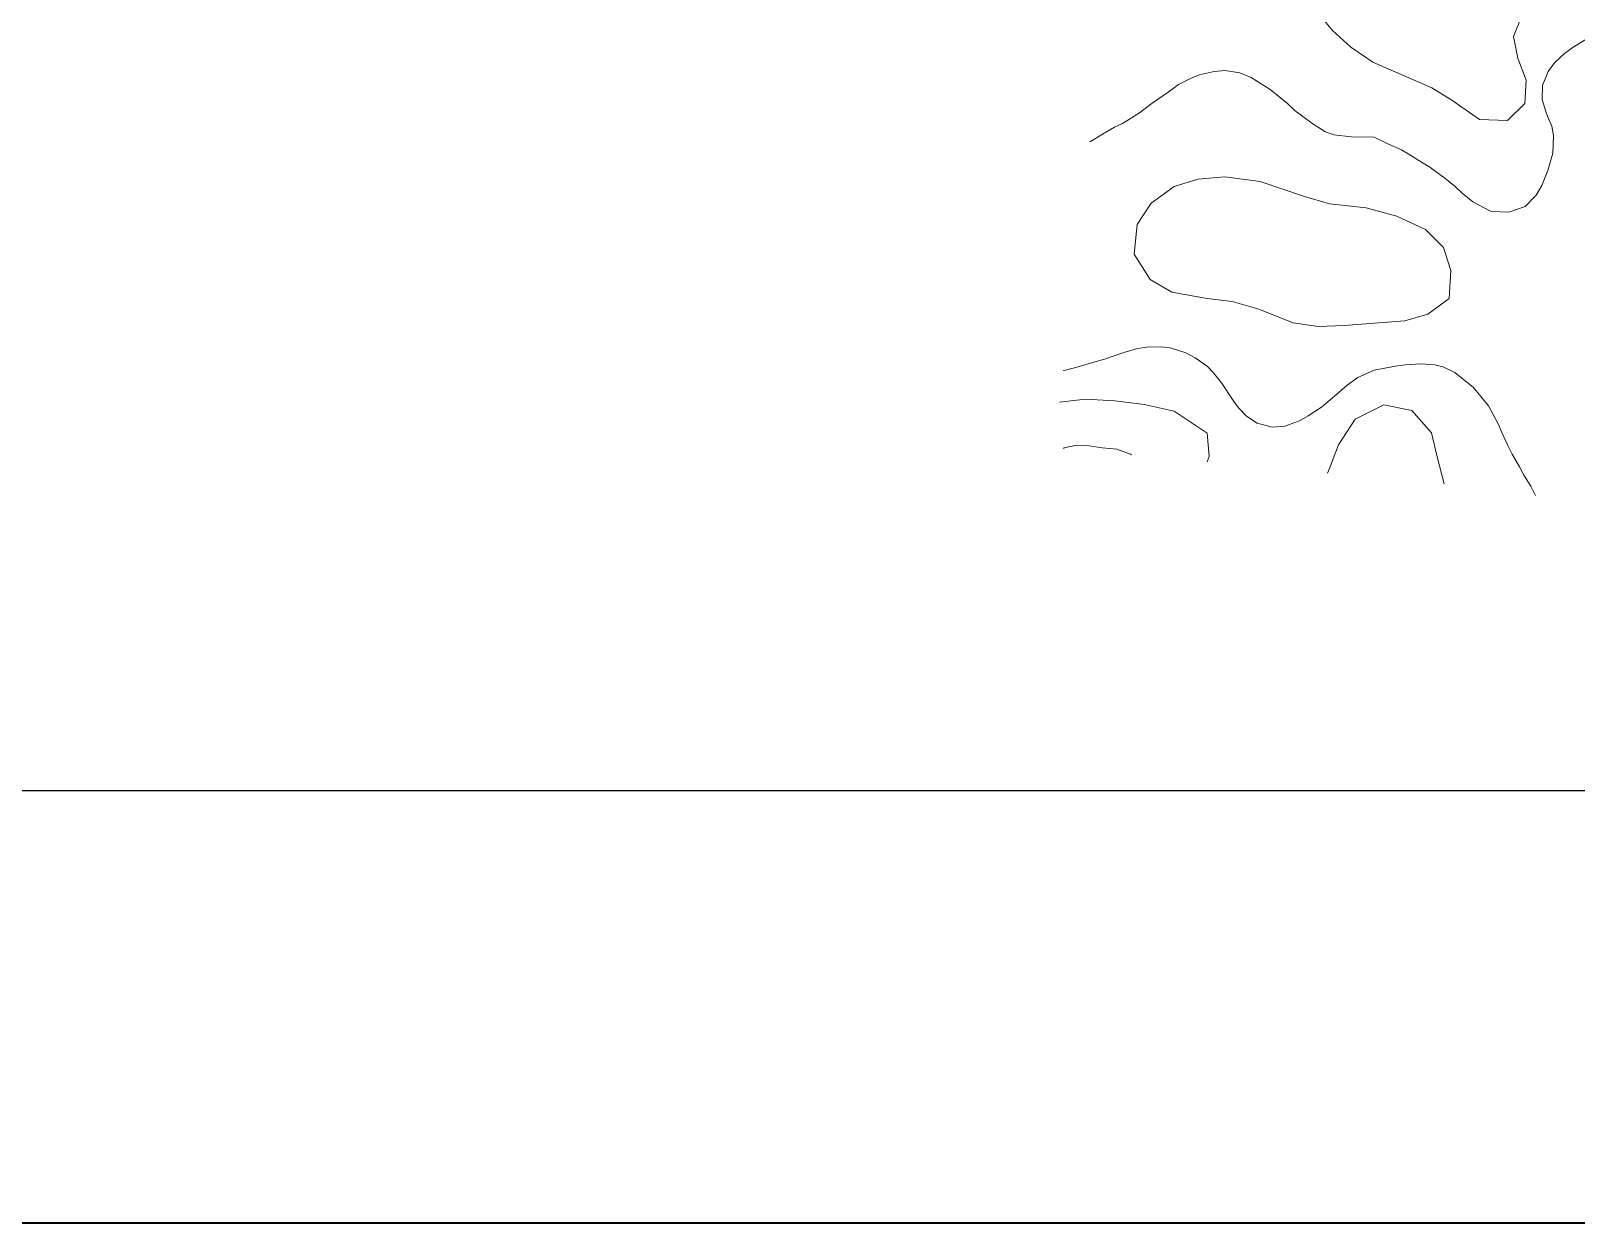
# Model space of a CAD drawing. Header units: metres. Extents: x 548946 to 557077, y 1838800 to 1845419.
# Drawn here: x 552072 to 552785, y 1838800 to 1839351 of the extents above; entities that cross this region are included whole.
import ezdxf

# ---------------------------------------------------------------- set-up
doc = ezdxf.new("R2010")
doc.units = ezdxf.units.M
doc.header["$LTSCALE"] = 28
for name, color, linetype, lineweight in [('1', 7, 'Continuous', 13), ('2', 7, 'Continuous', 13), ('55', 7, 'Continuous', 35), ('60', 7, 'Continuous', 25)]:
    doc.layers.add(name, color=color, linetype=linetype, lineweight=lineweight)

msp = doc.modelspace()

# ---------------------------------------------------------------- linework, layer by layer
at = {"layer": '1'}
for points in [[(552790.63, 1839376.15), (552777.98, 1839372.28), (552766.95, 1839365.49), (552759.9, 1839357.84), (552756.17, 1839348.23), (552758.19, 1839338.22), (552761.91, 1839328.01), (552761.29, 1839317.32), (552753.36, 1839309.44), (552740.47, 1839309.96), (552727.71, 1839318.77), (552718.38, 1839324.6), (552691.17, 1839336.34), (552681.08, 1839343.25), (552672.57, 1839350.98), (552664.5, 1839360.71), (552658.24, 1839370.38), (552660.04, 1839383.4), (552668.59, 1839396.14), (552691.26, 1839412.52)], [(552560.54, 1839299.62), (552562.31, 1839300.7), (552566.34, 1839303.09), (552571.97, 1839306.31), (552575.54, 1839308.14), (552583.45, 1839313.04), (552589.34, 1839317.46), (552596.71, 1839322.56), (552601.39, 1839326.07), (552606.93, 1839328.89), (552611.05, 1839330.52), (552617.9, 1839332.05), (552622.93, 1839332.47), (552629.81, 1839331.41), (552634.97, 1839329.38), (552643.79, 1839323.72), (552651.78, 1839317.31), (552655.4, 1839313.94), (552663.05, 1839308.28), (552669.07, 1839304.39), (552673.15, 1839302.76), (552681.31, 1839301.84), (552691.73, 1839301.69), (552698.18, 1839298.62), (552704.46, 1839295.94), (552708.23, 1839293.62), (552713.68, 1839290.19), (552717.45, 1839287.87), (552724.38, 1839282.78), (552729.37, 1839278.78), (552732.42, 1839275.86), (552737.42, 1839271.86), (552745.84, 1839267.46), (552753.94, 1839267.05), (552761.46, 1839269.7), (552766.6, 1839274.95), (552769.23, 1839279.4), (552771.98, 1839286.33), (552774.21, 1839294.38), (552774.62, 1839302.49), (552773.88, 1839306.83), (552771.43, 1839312.54), (552769.41, 1839319.08), (552769.48, 1839325.59), (552772.14, 1839332.13), (552775.08, 1839336.1), (552779.68, 1839340.37), (552783.65, 1839343.28), (552789.51, 1839346.79)], [(552609.18, 1839199.87), (552604.9, 1839202.13), (552597.62, 1839204.45), (552593.14, 1839204.99), (552586.66, 1839204.8), (552582.57, 1839204.09), (552576.26, 1839202.35), (552567.24, 1839199.28), (552560.18, 1839197.2), (552555.78, 1839195.81), (552549.33, 1839194.18), (552548.17, 1839193.98)], [(552766.3, 1839136.3), (552764.1, 1839140.58), (552760.94, 1839145.7), (552758.83, 1839149.5), (552755.58, 1839155.38), (552753.58, 1839159.32), (552750.7, 1839165.38), (552748.97, 1839169.35), (552744.66, 1839177.72), (552737.48, 1839186.29), (552732.34, 1839190.41), (552729.06, 1839193.04), (552723.7, 1839195.7), (552719.7, 1839196.56), (552713.13, 1839197.14), (552706.17, 1839196.63), (552701.68, 1839196.01), (552691.74, 1839194.13), (552684.18, 1839190.83), (552679.37, 1839187.18), (552673.43, 1839182.1), (552667.49, 1839177.02), (552661.29, 1839173.09), (552657.26, 1839170.7), (552650.63, 1839168.28), (552644.69, 1839167.88), (552637.73, 1839169.72), (552632.82, 1839172.95), (552629.14, 1839176.83), (552626.69, 1839180.21), (552621.24, 1839188.32), (552617.62, 1839192.86), (552614.83, 1839195.81), (552609.18, 1839199.87)], [(552546.46, 1839179.37), (552558.56, 1839180.83), (552572.12, 1839180.01), (552585.65, 1839178.27), (552599.47, 1839175.14), (552614.71, 1839165.05), (552615.65, 1839154.27), (552614.65, 1839151.75)], [(552670.22, 1839146.59), (552671.18, 1839148.79), (552675.28, 1839159.73), (552683.04, 1839171.48), (552696.29, 1839178.13), (552696.29, 1839178.13), (552709.14, 1839175.54), (552718.32, 1839165.16), (552720.86, 1839154.05), (552724.07, 1839141.59)], [(552548.33, 1839157.91), (552548.61, 1839158.21), (552553.81, 1839159.43), (552560.2, 1839159.23), (552566.28, 1839158.34), (552572.99, 1839157.64), (552579.36, 1839155.35), (552579.74, 1839154.99)]]:
    msp.add_lwpolyline(points, dxfattribs=at)
at = {"layer": '2'}
msp.add_lwpolyline([(552671.2, 1839271.04), (552659.68, 1839274.42), (552639.1, 1839281.33), (552622.8, 1839283.41), (552610.35, 1839282.41), (552599.46, 1839279), (552588.8, 1839271.21), (552582.37, 1839261.43), (552580.92, 1839247.67), (552588.43, 1839236.07), (552598.41, 1839230.18), (552614.67, 1839227.2), (552626.22, 1839225.89), (552638.13, 1839222.42), (552654.39, 1839215.94), (552665.97, 1839214.37), (552677.97, 1839214.8), (552705.97, 1839216.87), (552716.64, 1839220), (552726.45, 1839227.31), (552727.21, 1839240.22), (552723.83, 1839250.85), (552715.53, 1839259.13), (552702.28, 1839265.3), (552688.12, 1839269.16)], close=True, dxfattribs=at)
at = {"layer": '55'}
msp.add_lwpolyline([(548946.42, 1845099), (557077.3, 1845099), (557077.3, 1838800.25), (548946.42, 1838800.25)], close=True, dxfattribs=at)
at = {"layer": '60'}
msp.add_line((552000, 1839000), (554000, 1839000), dxfattribs=at)

doc.saveas('drawing.dxf')
